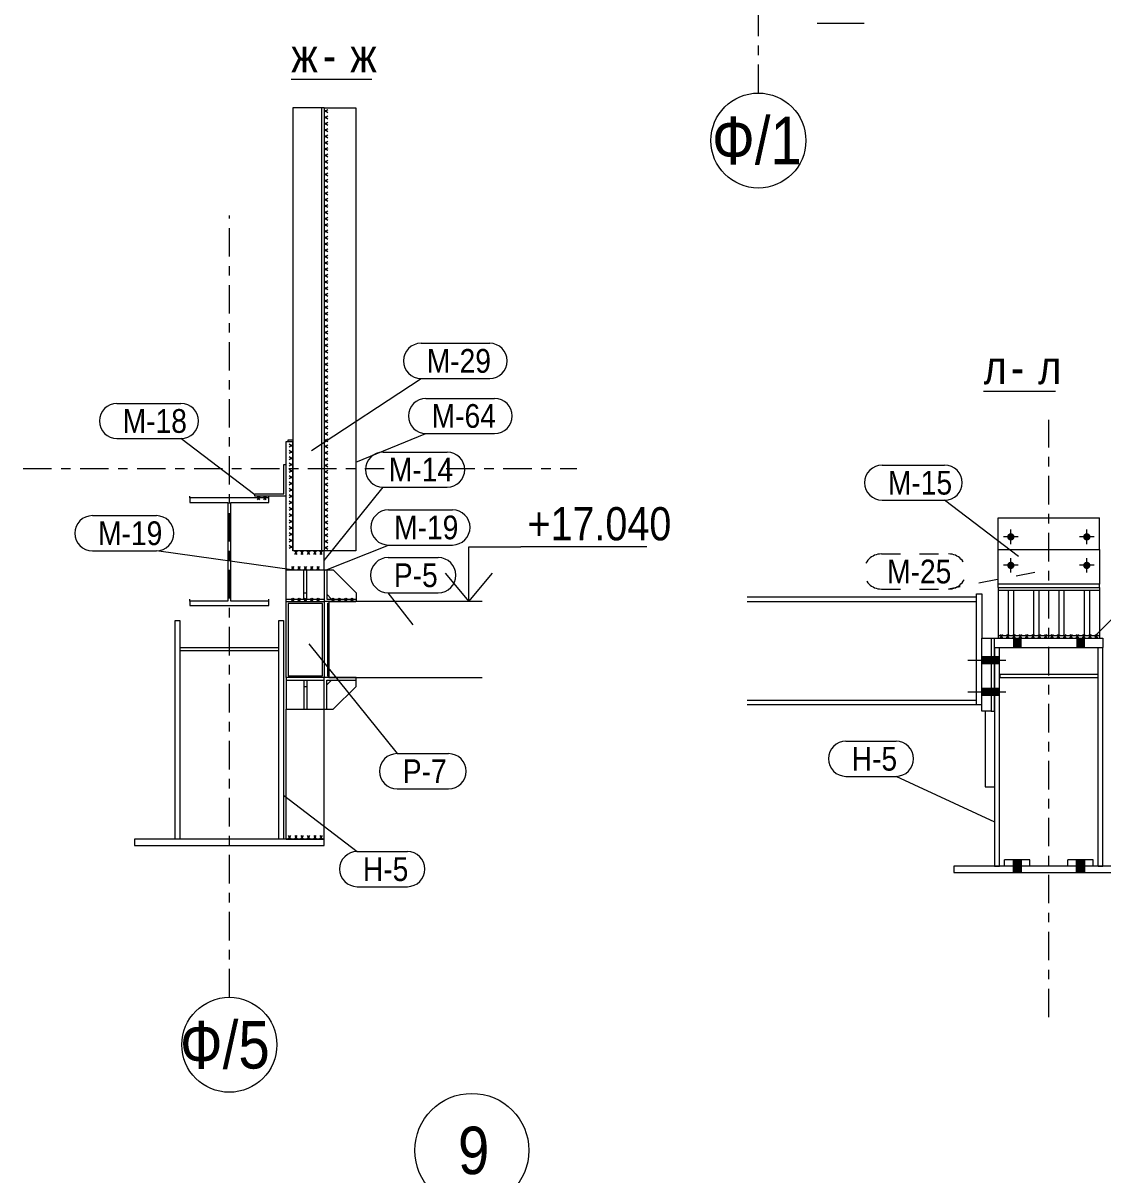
# Model space of a CAD drawing. Header units: millimetres. Extents: x -74 to 1115, y -586 to 256.
# Drawn here: x 659.6 to 773.3, y 12.1 to 133.4 of the extents above; entities that cross this region are included whole.
import ezdxf

# ---------------------------------------------------------------- set-up
doc = ezdxf.new("R2010")
doc.units = ezdxf.units.MM
for name, pattern in [('XKITLINE00', [0]), ('XKITLINE02', [4, 2, -2]), ('XKITLINE03', [6, 3, -1, 1, -1])]:
    doc.linetypes.add(name, pattern=pattern)
for name, color, linetype, lineweight in [('Bolt', 7, 'Continuous', 0), ('GraphicObject', 6, 'Continuous', 0), ('LevelText', 7, 'Continuous', 0), ('OtherObjectType', 1, 'Continuous', 0), ('Part', 2, 'Continuous', 0), ('PartMark', 3, 'Continuous', 0), ('S-GRID', 1, 'Continuous', 0), ('SymbolText', 4, 'Continuous', 0)]:
    doc.layers.add(name, color=color, linetype=linetype, lineweight=lineweight)
doc.styles.add('GOST type A', font='ARIAL.TTF')

msp = doc.modelspace()

# ---------------------------------------------------------------- hatches: boundary and pattern name
at = {"layer": 'Bolt'}
for points in [[(763.23, 79.27), (763.23, 79.29), (763.23, 79.31), (763.24, 79.33), (763.24, 79.35), (763.25, 79.37), (763.25, 79.39), (763.26, 79.4), (763.27, 79.42), (763.28, 79.44), (763.28, 79.45), (763.29, 79.47), (763.31, 79.48), (763.32, 79.5), (763.33, 79.51), (763.34, 79.53), (763.36, 79.54), (763.37, 79.55), (763.38, 79.56), (763.4, 79.57), (763.42, 79.58), (763.43, 79.59), (763.45, 79.6), (763.47, 79.61), (763.48, 79.62), (763.5, 79.62), (763.52, 79.63), (763.54, 79.63), (763.56, 79.64), (763.58, 79.64), (763.59, 79.64), (763.61, 79.64), (763.63, 79.64), (763.65, 79.64), (763.67, 79.64), (763.69, 79.63), (763.71, 79.63), (763.72, 79.62), (763.74, 79.62), (763.76, 79.61), (763.78, 79.6), (763.79, 79.59), (763.81, 79.58), (763.83, 79.57), (763.84, 79.56), (763.86, 79.55), (763.87, 79.54), (763.88, 79.53), (763.9, 79.51), (763.91, 79.5), (763.92, 79.48), (763.93, 79.47), (763.94, 79.45), (763.95, 79.44), (763.96, 79.42), (763.97, 79.4), (763.97, 79.39), (763.98, 79.37), (763.98, 79.35), (763.99, 79.33), (763.99, 79.31), (763.99, 79.29), (764, 79.27), (764, 79.26), (764, 79.24), (763.99, 79.22), (763.99, 79.2), (763.99, 79.18), (763.98, 79.16), (763.98, 79.14), (763.97, 79.13), (763.97, 79.11), (763.96, 79.09), (763.95, 79.08), (763.94, 79.06), (763.93, 79.04), (763.92, 79.03), (763.91, 79.01), (763.9, 79), (763.88, 78.99), (763.87, 78.97), (763.86, 78.96), (763.84, 78.95), (763.83, 78.94), (763.81, 78.93), (763.79, 78.92), (763.78, 78.91), (763.76, 78.9), (763.74, 78.9), (763.72, 78.89), (763.71, 78.88), (763.69, 78.88), (763.67, 78.88), (763.65, 78.87), (763.63, 78.87), (763.61, 78.87), (763.59, 78.87), (763.58, 78.87), (763.56, 78.88), (763.54, 78.88), (763.52, 78.88), (763.5, 78.89), (763.48, 78.9), (763.47, 78.9), (763.45, 78.91), (763.43, 78.92), (763.42, 78.93), (763.4, 78.94), (763.38, 78.95), (763.37, 78.96), (763.36, 78.97), (763.34, 78.99), (763.33, 79), (763.32, 79.01), (763.31, 79.03), (763.29, 79.04), (763.28, 79.06), (763.28, 79.08), (763.27, 79.09), (763.26, 79.11), (763.25, 79.13), (763.25, 79.14), (763.24, 79.16), (763.24, 79.18), (763.23, 79.2), (763.23, 79.22), (763.23, 79.24), (763.23, 79.26)], [(771.23, 79.27), (771.23, 79.29), (771.23, 79.31), (771.24, 79.33), (771.24, 79.35), (771.25, 79.37), (771.25, 79.39), (771.26, 79.4), (771.27, 79.42), (771.28, 79.44), (771.28, 79.45), (771.29, 79.47), (771.31, 79.48), (771.32, 79.5), (771.33, 79.51), (771.34, 79.53), (771.36, 79.54), (771.37, 79.55), (771.38, 79.56), (771.4, 79.57), (771.42, 79.58), (771.43, 79.59), (771.45, 79.6), (771.47, 79.61), (771.48, 79.62), (771.5, 79.62), (771.52, 79.63), (771.54, 79.63), (771.56, 79.64), (771.58, 79.64), (771.59, 79.64), (771.61, 79.64), (771.63, 79.64), (771.65, 79.64), (771.67, 79.64), (771.69, 79.63), (771.71, 79.63), (771.72, 79.62), (771.74, 79.62), (771.76, 79.61), (771.78, 79.6), (771.79, 79.59), (771.81, 79.58), (771.83, 79.57), (771.84, 79.56), (771.86, 79.55), (771.87, 79.54), (771.88, 79.53), (771.9, 79.51), (771.91, 79.5), (771.92, 79.48), (771.93, 79.47), (771.94, 79.45), (771.95, 79.44), (771.96, 79.42), (771.97, 79.4), (771.97, 79.39), (771.98, 79.37), (771.98, 79.35), (771.99, 79.33), (771.99, 79.31), (771.99, 79.29), (772, 79.27), (772, 79.26), (772, 79.24), (771.99, 79.22), (771.99, 79.2), (771.99, 79.18), (771.98, 79.16), (771.98, 79.14), (771.97, 79.13), (771.97, 79.11), (771.96, 79.09), (771.95, 79.08), (771.94, 79.06), (771.93, 79.04), (771.92, 79.03), (771.91, 79.01), (771.9, 79), (771.88, 78.99), (771.87, 78.97), (771.86, 78.96), (771.84, 78.95), (771.83, 78.94), (771.81, 78.93), (771.79, 78.92), (771.78, 78.91), (771.76, 78.9), (771.74, 78.9), (771.72, 78.89), (771.71, 78.88), (771.69, 78.88), (771.67, 78.88), (771.65, 78.87), (771.63, 78.87), (771.61, 78.87), (771.59, 78.87), (771.58, 78.87), (771.56, 78.88), (771.54, 78.88), (771.52, 78.88), (771.5, 78.89), (771.48, 78.9), (771.47, 78.9), (771.45, 78.91), (771.43, 78.92), (771.42, 78.93), (771.4, 78.94), (771.38, 78.95), (771.37, 78.96), (771.36, 78.97), (771.34, 78.99), (771.33, 79), (771.32, 79.01), (771.31, 79.03), (771.29, 79.04), (771.28, 79.06), (771.28, 79.08), (771.27, 79.09), (771.26, 79.11), (771.25, 79.13), (771.25, 79.14), (771.24, 79.16), (771.24, 79.18), (771.23, 79.2), (771.23, 79.22), (771.23, 79.24), (771.23, 79.26)], [(763.23, 76.27), (763.23, 76.29), (763.23, 76.31), (763.24, 76.33), (763.24, 76.35), (763.25, 76.37), (763.25, 76.39), (763.26, 76.4), (763.27, 76.42), (763.28, 76.44), (763.28, 76.45), (763.29, 76.47), (763.31, 76.48), (763.32, 76.5), (763.33, 76.51), (763.34, 76.53), (763.36, 76.54), (763.37, 76.55), (763.38, 76.56), (763.4, 76.57), (763.42, 76.58), (763.43, 76.59), (763.45, 76.6), (763.47, 76.61), (763.48, 76.62), (763.5, 76.62), (763.52, 76.63), (763.54, 76.63), (763.56, 76.64), (763.58, 76.64), (763.59, 76.64), (763.61, 76.64), (763.63, 76.64), (763.65, 76.64), (763.67, 76.64), (763.69, 76.63), (763.71, 76.63), (763.72, 76.62), (763.74, 76.62), (763.76, 76.61), (763.78, 76.6), (763.79, 76.59), (763.81, 76.58), (763.83, 76.57), (763.84, 76.56), (763.86, 76.55), (763.87, 76.54), (763.88, 76.53), (763.9, 76.51), (763.91, 76.5), (763.92, 76.48), (763.93, 76.47), (763.94, 76.45), (763.95, 76.44), (763.96, 76.42), (763.97, 76.4), (763.97, 76.39), (763.98, 76.37), (763.98, 76.35), (763.99, 76.33), (763.99, 76.31), (763.99, 76.29), (764, 76.27), (764, 76.26), (764, 76.24), (763.99, 76.22), (763.99, 76.2), (763.99, 76.18), (763.98, 76.16), (763.98, 76.14), (763.97, 76.13), (763.97, 76.11), (763.96, 76.09), (763.95, 76.08), (763.94, 76.06), (763.93, 76.04), (763.92, 76.03), (763.91, 76.01), (763.9, 76), (763.88, 75.99), (763.87, 75.97), (763.86, 75.96), (763.84, 75.95), (763.83, 75.94), (763.81, 75.93), (763.79, 75.92), (763.78, 75.91), (763.76, 75.9), (763.74, 75.9), (763.72, 75.89), (763.71, 75.88), (763.69, 75.88), (763.67, 75.88), (763.65, 75.87), (763.63, 75.87), (763.61, 75.87), (763.59, 75.87), (763.58, 75.87), (763.56, 75.88), (763.54, 75.88), (763.52, 75.88), (763.5, 75.89), (763.48, 75.9), (763.47, 75.9), (763.45, 75.91), (763.43, 75.92), (763.42, 75.93), (763.4, 75.94), (763.38, 75.95), (763.37, 75.96), (763.36, 75.97), (763.34, 75.99), (763.33, 76), (763.32, 76.01), (763.31, 76.03), (763.29, 76.04), (763.28, 76.06), (763.28, 76.08), (763.27, 76.09), (763.26, 76.11), (763.25, 76.13), (763.25, 76.14), (763.24, 76.16), (763.24, 76.18), (763.23, 76.2), (763.23, 76.22), (763.23, 76.24), (763.23, 76.26)], [(771.23, 76.27), (771.23, 76.29), (771.23, 76.31), (771.24, 76.33), (771.24, 76.35), (771.25, 76.37), (771.25, 76.39), (771.26, 76.4), (771.27, 76.42), (771.28, 76.44), (771.28, 76.45), (771.29, 76.47), (771.31, 76.48), (771.32, 76.5), (771.33, 76.51), (771.34, 76.53), (771.36, 76.54), (771.37, 76.55), (771.38, 76.56), (771.4, 76.57), (771.42, 76.58), (771.43, 76.59), (771.45, 76.6), (771.47, 76.61), (771.48, 76.62), (771.5, 76.62), (771.52, 76.63), (771.54, 76.63), (771.56, 76.64), (771.58, 76.64), (771.59, 76.64), (771.61, 76.64), (771.63, 76.64), (771.65, 76.64), (771.67, 76.64), (771.69, 76.63), (771.71, 76.63), (771.72, 76.62), (771.74, 76.62), (771.76, 76.61), (771.78, 76.6), (771.79, 76.59), (771.81, 76.58), (771.83, 76.57), (771.84, 76.56), (771.86, 76.55), (771.87, 76.54), (771.88, 76.53), (771.9, 76.51), (771.91, 76.5), (771.92, 76.48), (771.93, 76.47), (771.94, 76.45), (771.95, 76.44), (771.96, 76.42), (771.97, 76.4), (771.97, 76.39), (771.98, 76.37), (771.98, 76.35), (771.99, 76.33), (771.99, 76.31), (771.99, 76.29), (772, 76.27), (772, 76.26), (772, 76.24), (771.99, 76.22), (771.99, 76.2), (771.99, 76.18), (771.98, 76.16), (771.98, 76.14), (771.97, 76.13), (771.97, 76.11), (771.96, 76.09), (771.95, 76.08), (771.94, 76.06), (771.93, 76.04), (771.92, 76.03), (771.91, 76.01), (771.9, 76), (771.88, 75.99), (771.87, 75.97), (771.86, 75.96), (771.84, 75.95), (771.83, 75.94), (771.81, 75.93), (771.79, 75.92), (771.78, 75.91), (771.76, 75.9), (771.74, 75.9), (771.72, 75.89), (771.71, 75.88), (771.69, 75.88), (771.67, 75.88), (771.65, 75.87), (771.63, 75.87), (771.61, 75.87), (771.59, 75.87), (771.58, 75.87), (771.56, 75.88), (771.54, 75.88), (771.52, 75.88), (771.5, 75.89), (771.48, 75.9), (771.47, 75.9), (771.45, 75.91), (771.43, 75.92), (771.42, 75.93), (771.4, 75.94), (771.38, 75.95), (771.37, 75.96), (771.36, 75.97), (771.34, 75.99), (771.33, 76), (771.32, 76.01), (771.31, 76.03), (771.29, 76.04), (771.28, 76.06), (771.28, 76.08), (771.27, 76.09), (771.26, 76.11), (771.25, 76.13), (771.25, 76.14), (771.24, 76.16), (771.24, 76.18), (771.23, 76.2), (771.23, 76.22), (771.23, 76.24), (771.23, 76.26)], [(764.66, 68.59), (764.66, 67.59), (763.9, 67.59), (763.9, 68.59)], [(771.33, 68.59), (771.33, 67.59), (770.56, 67.59), (770.56, 68.59)], [(760.55, 66.64), (761.55, 66.64), (761.55, 65.87), (760.55, 65.87)], [(761.55, 66.64), (761.88, 66.64), (761.88, 65.87), (761.55, 65.87)], [(761.91, 66.64), (762.41, 66.64), (762.41, 65.87), (761.91, 65.87)], [(760.55, 63.3), (761.55, 63.3), (761.55, 62.54), (760.55, 62.54)], [(761.55, 63.3), (761.88, 63.3), (761.88, 62.54), (761.55, 62.54)], [(761.91, 63.3), (762.41, 63.3), (762.41, 62.54), (761.91, 62.54)], [(764.71, 45.26), (764.71, 44.59), (763.85, 44.59), (763.85, 45.26)], [(771.38, 45.26), (771.38, 44.59), (770.51, 44.59), (770.51, 45.26)], [(764.71, 44.59), (764.71, 43.92), (763.85, 43.92), (763.85, 44.59)], [(771.38, 44.59), (771.38, 43.92), (770.51, 43.92), (770.51, 44.59)]]:
    msp.add_hatch(color=256, dxfattribs=at).paths.add_polyline_path(points, flags=17)

# ---------------------------------------------------------------- linework, layer by layer
at = {"layer": 'Bolt', "linetype": 'XKITLINE00', "lineweight": 0}
for p, q in [((764.38, 79.26), (762.85, 79.26)), ((763.61, 78.49), (763.61, 80.02)), ((772.38, 79.26), (770.85, 79.26)), ((771.61, 78.49), (771.61, 80.02)), ((763.61, 75.49), (763.61, 77.02)), ((771.61, 75.49), (771.61, 77.02)), ((764.38, 76.26), (762.85, 76.26)), ((772.38, 76.26), (770.85, 76.26)), ((763.9, 68.59), (763.9, 67.59)), ((764.28, 68.59), (764.28, 67.59)), ((764.66, 68.59), (764.66, 67.59)), ((770.56, 68.59), (770.56, 67.59)), ((770.95, 68.59), (770.95, 67.59)), ((771.33, 68.59), (771.33, 67.59)), ((763.08, 66.25), (759.08, 66.25)), ((761.55, 66.64), (760.55, 66.64)), ((761.55, 65.87), (760.55, 65.87)), ((761.88, 66.64), (761.55, 66.64)), ((761.88, 65.87), (761.55, 65.87)), ((762.41, 66.64), (761.91, 66.64)), ((762.41, 65.87), (761.91, 65.87)), ((761.55, 63.3), (760.55, 63.3)), ((761.88, 63.3), (761.55, 63.3)), ((762.41, 63.3), (761.91, 63.3)), ((763.08, 62.92), (759.08, 62.92)), ((761.55, 62.54), (760.55, 62.54)), ((761.88, 62.54), (761.55, 62.54)), ((762.41, 62.54), (761.91, 62.54)), ((763.85, 45.26), (763.85, 44.59)), ((764.28, 45.26), (764.28, 43.92)), ((764.71, 45.26), (764.71, 44.59)), ((770.51, 45.26), (770.51, 44.59)), ((770.95, 45.26), (770.95, 43.92)), ((771.38, 45.26), (771.38, 44.59)), ((763.85, 44.59), (763.85, 43.92)), ((764.71, 44.59), (764.71, 43.92)), ((770.51, 44.59), (770.51, 43.92)), ((771.38, 44.59), (771.38, 43.92))]:
    msp.add_line(p, q, dxfattribs=at)
at = {"layer": 'GraphicObject', "linetype": 'XKITLINE00', "lineweight": 0}
for p, q in [((691.34, 124.44), (691.34, 77.77)), ((688.01, 77.77), (688.01, 89.31)), ((685.51, 83.54), (684.01, 83.54)), ((691.34, 77.77), (688.01, 77.77)), ((687.34, 75.77), (691.34, 75.77)), ((687.34, 72.44), (691.34, 72.44)), ((691.81, 72.44), (694.67, 72.44)), ((762.28, 68.59), (772.95, 68.59)), ((687.34, 47.44), (691.34, 47.44))]:
    msp.add_line(p, q, dxfattribs=at)
at = {"layer": 'LevelText', "linetype": 'XKITLINE00', "lineweight": 0}
for p, q in [((706.55, 72.44), (706.55, 78.19)), ((706.55, 78.19), (712.03, 78.19)), ((725.28, 78.19), (712.03, 78.19)), ((704.05, 75.44), (706.55, 72.44)), ((706.55, 72.44), (709.05, 75.44))]:
    msp.add_line(p, q, dxfattribs=at)
at = {"layer": 'OtherObjectType', "linetype": 'XKITLINE00', "lineweight": 0}
for p, q in [((687.86, 127.44), (696.34, 127.44)), ((760.75, 94.59), (768.33, 94.59)), ((712.87, 14.65), (712.87, 14.65))]:
    msp.add_line(p, q, dxfattribs=at)
msp.add_circle((706.87, 14.65), 6, dxfattribs=at)
at = {"layer": 'Part', "linetype": 'XKITLINE00', "lineweight": 0}
for p, q in [((691.34, 124.44), (688.01, 124.44)), ((688.01, 124.44), (688.01, 77.77)), ((691.07, 77.77), (691.07, 124.44)), ((691.34, 124.44), (691.34, 77.77)), ((691.34, 124.44), (694.67, 124.44)), ((694.67, 124.44), (694.67, 77.77)), ((687.34, 75.77), (687.34, 89.31)), ((687.34, 89.31), (688.01, 89.31)), ((688.01, 89.44), (687.51, 89.44)), ((687.51, 89.44), (687.51, 89.31)), ((687.08, 83.8), (687.08, 86.87)), ((687.08, 86.87), (687.34, 86.87)), ((684.01, 83.54), (684.01, 83.8)), ((684.01, 83.8), (687.08, 83.8)), ((677.18, 83.35), (677.18, 83.56)), ((685.51, 83.35), (677.18, 83.35)), ((677.18, 83.35), (677.18, 82.88)), ((677.18, 82.88), (681.19, 82.88)), ((681.19, 82.88), (681.19, 72.48)), ((681.49, 72.48), (681.49, 82.88)), ((681.49, 82.88), (685.51, 82.88)), ((687.34, 83.54), (684.01, 83.54)), ((685.51, 83.35), (685.51, 83.54)), ((685.51, 82.88), (685.51, 83.35)), ((762.28, 77.92), (762.28, 81.26)), ((762.28, 81.26), (772.95, 81.26)), ((772.95, 77.92), (772.95, 81.26)), ((691.34, 77.77), (688.01, 77.77)), ((691.34, 75.77), (691.34, 77.77)), ((694.67, 77.77), (691.34, 77.77)), ((762.28, 74.26), (762.28, 77.92)), ((762.28, 77.92), (772.95, 77.92)), ((772.95, 77.92), (772.95, 74.26)), ((687.34, 75.77), (689.17, 75.77)), ((687.34, 72.44), (687.34, 75.77)), ((689.51, 75.77), (689.17, 75.77)), ((689.17, 72.71), (689.17, 75.77)), ((689.51, 72.71), (689.51, 75.77)), ((689.51, 75.77), (691.34, 75.77)), ((691.34, 75.77), (691.61, 75.77)), ((691.34, 75.77), (691.34, 72.44)), ((691.61, 75.77), (692.28, 75.77)), ((691.61, 75.77), (691.61, 72.71)), ((692.28, 75.77), (694.68, 73.37)), ((772.95, 74.26), (762.28, 74.26)), ((762.28, 73.92), (762.28, 74.26)), ((772.95, 73.92), (772.95, 74.26)), ((689.17, 73.37), (689.51, 73.37)), ((692.11, 72.71), (691.61, 73.21)), ((694.68, 73.37), (694.68, 72.71)), ((760.01, 72.92), (735.84, 72.92)), ((760.01, 72.92), (760.01, 73.25)), ((760.01, 73.25), (760.55, 73.25)), ((760.01, 72.45), (760.01, 72.92)), ((760.55, 73.25), (760.55, 68.59)), ((762.28, 73.92), (762.28, 68.59)), ((762.28, 73.92), (772.95, 73.92)), ((762.28, 73.64), (772.95, 73.64)), ((763.35, 73.64), (763.35, 68.87)), ((763.35, 73.64), (763.88, 73.64)), ((763.88, 73.64), (763.88, 68.87)), ((766.01, 73.64), (766.01, 68.87)), ((766.01, 73.64), (766.55, 73.64)), ((766.55, 73.64), (766.55, 68.87)), ((768.68, 73.64), (768.68, 68.87)), ((768.68, 73.64), (769.21, 73.64)), ((769.21, 73.64), (769.21, 68.87)), ((771.35, 73.64), (771.35, 68.87)), ((771.35, 73.64), (771.88, 73.64)), ((771.88, 73.64), (771.88, 68.87)), ((772.95, 73.92), (772.95, 68.59)), ((677.18, 72.48), (677.18, 72.69)), ((681.19, 72.48), (677.18, 72.48)), ((677.18, 72.48), (677.18, 72.02)), ((677.18, 72.02), (685.51, 72.02)), ((685.51, 72.48), (681.49, 72.48)), ((685.51, 72.48), (685.51, 72.69)), ((685.51, 72.02), (685.51, 72.48)), ((687.34, 72.71), (691.34, 72.71)), ((687.34, 64.44), (687.34, 72.44)), ((687.34, 72.44), (691.34, 72.44)), ((687.54, 72.24), (687.54, 64.64)), ((691.14, 72.24), (687.54, 72.24)), ((689.51, 72.71), (689.17, 72.71)), ((691.14, 64.64), (691.14, 72.24)), ((691.34, 72.44), (691.34, 64.44)), ((694.68, 72.44), (691.34, 72.44)), ((691.61, 72.71), (694.68, 72.71)), ((691.68, 72.27), (691.68, 64.61)), ((691.68, 72.27), (691.81, 72.27)), ((707.94, 72.44), (691.81, 72.44)), ((691.81, 72.44), (691.81, 64.44)), ((694.68, 72.71), (694.68, 72.44)), ((735.84, 72.45), (760.01, 72.45)), ((760.01, 62.05), (760.01, 72.45)), ((675.64, 47.44), (675.64, 70.44)), ((675.64, 70.44), (676.14, 70.44)), ((676.14, 70.44), (676.14, 47.44)), ((686.54, 47.44), (686.54, 70.44)), ((686.54, 70.44), (687.04, 70.44)), ((687.04, 70.44), (687.04, 47.44)), ((760.55, 60.92), (760.55, 68.59)), ((760.55, 68.59), (761.55, 68.59)), ((761.55, 68.59), (761.88, 68.59)), ((761.55, 68.59), (761.55, 60.92)), ((761.88, 60.92), (761.88, 68.59)), ((761.91, 67.59), (761.91, 68.59)), ((761.91, 68.59), (773.31, 68.59)), ((762.28, 68.87), (772.95, 68.87)), ((763.35, 68.87), (763.88, 68.87)), ((766.01, 68.87), (766.55, 68.87)), ((768.68, 68.87), (769.21, 68.87)), ((771.35, 68.87), (771.88, 68.87)), ((773.31, 68.59), (773.31, 67.59)), ((676.18, 67.27), (676.18, 67.61)), ((676.18, 67.61), (686.51, 67.61)), ((686.51, 67.27), (676.18, 67.27)), ((686.51, 67.61), (686.51, 67.27)), ((761.91, 67.59), (761.91, 44.59)), ((761.91, 67.59), (762.41, 67.59)), ((762.41, 44.59), (762.41, 67.59)), ((762.41, 67.59), (772.81, 67.59)), ((772.81, 44.59), (772.81, 67.59)), ((772.81, 67.59), (773.31, 67.59)), ((773.31, 44.59), (773.31, 67.59)), ((691.34, 64.44), (687.34, 64.44)), ((687.34, 64.44), (687.34, 61.11)), ((687.54, 64.64), (691.14, 64.64)), ((694.68, 64.44), (691.34, 64.44)), ((691.34, 61.11), (691.34, 64.44)), ((691.68, 64.61), (691.81, 64.61)), ((691.81, 64.44), (707.94, 64.44)), ((694.68, 64.17), (694.68, 64.44)), ((772.78, 64.76), (762.45, 64.76)), ((762.45, 64.76), (762.45, 64.42)), ((772.78, 64.42), (762.45, 64.42)), ((772.78, 64.76), (772.78, 64.42)), ((687.34, 64.17), (691.34, 64.17)), ((689.17, 64.17), (689.17, 61.11)), ((689.17, 64.17), (689.51, 64.17)), ((689.17, 63.51), (689.51, 63.51)), ((689.51, 64.17), (689.51, 61.11)), ((691.61, 63.67), (692.11, 64.17)), ((691.61, 61.11), (691.61, 64.17)), ((691.61, 64.17), (694.68, 64.17)), ((692.28, 61.11), (694.68, 63.51)), ((694.68, 63.51), (694.68, 64.17)), ((735.84, 62.05), (760.01, 62.05)), ((760.01, 61.59), (760.01, 62.05)), ((687.34, 47.44), (687.34, 61.11)), ((687.34, 61.11), (689.17, 61.11)), ((689.17, 61.11), (689.51, 61.11)), ((689.51, 61.11), (691.34, 61.11)), ((691.34, 47.44), (691.34, 61.11)), ((691.34, 61.11), (691.61, 61.11)), ((691.61, 61.11), (692.28, 61.11)), ((735.84, 61.59), (760.01, 61.59)), ((760.01, 61.59), (760.55, 61.59)), ((761.55, 60.92), (760.55, 60.92)), ((760.91, 60.92), (760.91, 52.92)), ((761.55, 60.92), (761.88, 60.92)), ((761.88, 60.92), (761.91, 60.92)), ((760.91, 52.92), (761.91, 52.92)), ((671.34, 47.44), (671.34, 46.77)), ((691.34, 47.44), (671.34, 47.44)), ((687.34, 47.44), (691.34, 47.44)), ((691.34, 46.77), (691.34, 47.44)), ((671.34, 46.77), (691.34, 46.77)), ((762.95, 44.59), (762.95, 45.26)), ((765.61, 45.26), (762.95, 45.26)), ((765.61, 44.59), (765.61, 45.26)), ((769.61, 44.59), (769.61, 45.26)), ((772.28, 45.26), (769.61, 45.26)), ((772.28, 44.59), (772.28, 45.26)), ((757.61, 44.59), (757.61, 43.92)), ((777.61, 44.59), (757.61, 44.59)), ((757.61, 43.92), (777.61, 43.92)), ((761.91, 44.59), (762.41, 44.59)), ((772.81, 44.59), (773.31, 44.59))]:
    msp.add_line(p, q, dxfattribs=at)
at = {"layer": 'PartMark', "linetype": 'XKITLINE00', "lineweight": 0}
for p, q in [((743.24, 133.36), (748.19, 133.36)), ((701.52, 99.64), (708.75, 99.64)), ((690, 88.34), (701.52, 95.94)), ((701.52, 95.94), (708.75, 95.94)), ((702.04, 93.84), (709.27, 93.84)), ((669.51, 93.31), (676.25, 93.31)), ((694.66, 87.12), (702.04, 90.14)), ((702.04, 90.14), (709.27, 90.14)), ((669.51, 89.61), (676.25, 89.61)), ((684.02, 83.68), (676.25, 89.61)), ((697.53, 88.19), (704.27, 88.19)), ((750.07, 86.81), (756.64, 86.81)), ((691.33, 76.77), (697.53, 84.49)), ((697.53, 84.49), (704.27, 84.49)), ((750.07, 83.11), (756.64, 83.11)), ((764.42, 77.18), (756.64, 83.11)), ((666.92, 81.49), (673.66, 81.49)), ((698.09, 82.1), (704.83, 82.1)), ((666.92, 77.79), (673.66, 77.79)), ((688.15, 75.76), (673.66, 77.79)), ((691.48, 75.76), (698.09, 78.4)), ((698.09, 78.4), (704.83, 78.4)), ((698.06, 77.07), (703.34, 77.07)), ((700.69, 69.99), (698.06, 73.37)), ((698.06, 73.37), (703.34, 73.37)), ((772.42, 68.76), (777.57, 73.97)), ((689.7, 68), (699, 56.43)), ((746.26, 57.74), (751.53, 57.74)), ((699, 56.43), (704.43, 56.43)), ((746.26, 54.04), (751.53, 54.04)), ((761.93, 49.2), (751.53, 54.04)), ((699, 52.73), (704.43, 52.73)), ((687.03, 52.05), (694.8, 46.12)), ((694.8, 46.12), (700.08, 46.12)), ((694.8, 42.42), (700.08, 42.42))]:
    msp.add_line(p, q, dxfattribs=at)
at = {"layer": 'PartMark', "linetype": 'XKITLINE02', "lineweight": 0}
for p, q in [((749.99, 77.46), (757.06, 77.46)), ((766.13, 75.51), (757.06, 73.76)), ((749.99, 73.76), (757.06, 73.76))]:
    msp.add_line(p, q, dxfattribs=at)
at = {"layer": 'PartMark', "linetype": 'XKITLINE00', "lineweight": 0}
for centre, start, end in [((701.52, 97.79), 90, 270), ((708.75, 97.79), 270, 90), ((702.04, 91.99), 90, 270), ((709.27, 91.99), 270, 90), ((669.51, 91.46), 90, 270), ((676.25, 91.46), 270, 90), ((697.53, 86.34), 90, 270), ((704.27, 86.34), 270, 90), ((750.07, 84.96), 90, 270), ((756.64, 84.96), 270, 90), ((666.92, 79.64), 90, 270), ((673.66, 79.64), 270, 90), ((698.09, 80.25), 90, 270), ((704.83, 80.25), 270, 90), ((698.06, 75.22), 90, 270), ((703.34, 75.22), 270, 90), ((746.26, 55.89), 90, 270), ((751.53, 55.89), 270, 90), ((699, 54.58), 90, 270), ((704.43, 54.58), 270, 90), ((694.8, 44.27), 90, 270), ((700.08, 44.27), 270, 90)]:
    msp.add_arc(centre, 1.85, start, end, dxfattribs=at)
at = {"layer": 'PartMark', "linetype": 'XKITLINE02', "lineweight": 0}
for centre, start, end in [((749.99, 75.61), 90, 270), ((757.06, 75.61), 270, 90)]:
    msp.add_arc(centre, 1.85, start, end, dxfattribs=at)
at = {"layer": 'S-GRID', "linetype": 'XKITLINE03', "lineweight": 0}
for p, q in [((737.04, 125.99), (737.04, 211.31)), ((681.34, 30.77), (681.34, 113.11)), ((767.61, 28.67), (767.61, 91.59)), ((659.62, 86.44), (697.63, 86.44)), ((704.17, 86.44), (717.94, 86.44))]:
    msp.add_line(p, q, dxfattribs=at)
at = {"layer": 'S-GRID', "linetype": 'XKITLINE00', "lineweight": 0}
for centre in [(737.04, 120.99), (681.34, 25.77)]:
    msp.add_circle(centre, 5, dxfattribs=at)
at = {"layer": 'SymbolText', "linetype": 'XKITLINE00', "lineweight": 0}
for p, q in [((691.34, 124.23), (691.72, 123.96)), ((691.72, 124.23), (691.34, 123.98)), ((691.34, 123.56), (691.72, 123.29)), ((691.72, 123.56), (691.34, 123.31)), ((691.34, 122.9), (691.72, 122.62)), ((691.72, 122.9), (691.34, 122.65)), ((691.34, 122.23), (691.72, 121.96)), ((691.72, 122.23), (691.34, 121.98)), ((691.34, 121.56), (691.72, 121.29)), ((691.72, 121.56), (691.34, 121.31)), ((691.34, 120.9), (691.72, 120.62)), ((691.72, 120.9), (691.34, 120.65)), ((691.34, 120.23), (691.72, 119.96)), ((691.72, 120.23), (691.34, 119.98)), ((691.34, 119.56), (691.72, 119.29)), ((691.72, 119.56), (691.34, 119.31)), ((691.34, 118.9), (691.72, 118.62)), ((691.72, 118.9), (691.34, 118.65)), ((691.34, 118.23), (691.72, 117.96)), ((691.72, 118.23), (691.34, 117.98)), ((691.34, 117.56), (691.72, 117.29)), ((691.72, 117.56), (691.34, 117.31)), ((691.34, 116.9), (691.72, 116.62)), ((691.72, 116.9), (691.34, 116.65)), ((691.34, 116.23), (691.72, 115.96)), ((691.72, 116.23), (691.34, 115.98)), ((691.34, 115.56), (691.72, 115.29)), ((691.72, 115.56), (691.34, 115.31)), ((691.34, 114.9), (691.72, 114.62)), ((691.72, 114.9), (691.34, 114.65)), ((691.34, 114.23), (691.72, 113.96)), ((691.72, 114.23), (691.34, 113.98)), ((691.34, 113.56), (691.72, 113.29)), ((691.72, 113.56), (691.34, 113.31)), ((691.34, 112.9), (691.72, 112.62)), ((691.72, 112.9), (691.34, 112.65)), ((691.34, 112.23), (691.72, 111.96)), ((691.72, 112.23), (691.34, 111.98)), ((691.34, 111.56), (691.72, 111.29)), ((691.72, 111.56), (691.34, 111.31)), ((691.34, 110.9), (691.72, 110.62)), ((691.72, 110.9), (691.34, 110.65)), ((691.34, 110.23), (691.72, 109.96)), ((691.72, 110.23), (691.34, 109.98)), ((691.34, 109.56), (691.72, 109.29)), ((691.72, 109.56), (691.34, 109.31)), ((691.34, 108.9), (691.72, 108.62)), ((691.72, 108.9), (691.34, 108.65)), ((691.34, 108.23), (691.72, 107.96)), ((691.72, 108.23), (691.34, 107.98)), ((691.34, 107.56), (691.72, 107.29)), ((691.72, 107.56), (691.34, 107.31)), ((691.34, 106.9), (691.72, 106.62)), ((691.72, 106.9), (691.34, 106.65)), ((691.34, 106.23), (691.72, 105.96)), ((691.72, 106.23), (691.34, 105.98)), ((691.34, 105.56), (691.72, 105.29)), ((691.72, 105.56), (691.34, 105.31)), ((691.34, 104.9), (691.72, 104.62)), ((691.72, 104.9), (691.34, 104.65)), ((691.34, 104.23), (691.72, 103.96)), ((691.72, 104.23), (691.34, 103.98)), ((691.34, 103.56), (691.72, 103.29)), ((691.72, 103.56), (691.34, 103.31)), ((691.34, 102.9), (691.72, 102.62)), ((691.72, 102.9), (691.34, 102.65)), ((691.34, 102.23), (691.72, 101.96)), ((691.72, 102.23), (691.34, 101.98)), ((691.34, 101.56), (691.72, 101.29)), ((691.72, 101.56), (691.34, 101.31)), ((691.34, 100.9), (691.72, 100.62)), ((691.72, 100.9), (691.34, 100.65)), ((691.34, 100.23), (691.72, 99.96)), ((691.72, 100.23), (691.34, 99.98)), ((691.34, 99.56), (691.72, 99.29)), ((691.72, 99.56), (691.34, 99.31)), ((691.34, 98.9), (691.72, 98.62)), ((691.72, 98.9), (691.34, 98.65)), ((691.34, 98.23), (691.72, 97.96)), ((691.72, 98.23), (691.34, 97.98)), ((691.34, 97.56), (691.72, 97.29)), ((691.72, 97.56), (691.34, 97.31)), ((691.34, 96.9), (691.72, 96.62)), ((691.72, 96.9), (691.34, 96.65)), ((691.34, 96.23), (691.72, 95.96)), ((691.72, 96.23), (691.34, 95.98)), ((691.34, 95.56), (691.72, 95.29)), ((691.72, 95.56), (691.34, 95.31)), ((691.34, 94.9), (691.72, 94.62)), ((691.72, 94.9), (691.34, 94.65)), ((691.34, 94.23), (691.72, 93.96)), ((691.72, 94.23), (691.34, 93.98)), ((691.34, 93.56), (691.72, 93.29)), ((691.72, 93.56), (691.34, 93.31)), ((691.34, 92.9), (691.72, 92.62)), ((691.72, 92.9), (691.34, 92.65)), ((691.34, 92.23), (691.72, 91.96)), ((691.72, 92.23), (691.34, 91.98)), ((691.34, 91.56), (691.72, 91.29)), ((691.72, 91.56), (691.34, 91.31)), ((691.34, 90.9), (691.72, 90.62)), ((691.72, 90.9), (691.34, 90.65)), ((691.34, 90.23), (691.72, 89.96)), ((691.72, 90.23), (691.34, 89.98)), ((688.01, 88.75), (687.63, 89.02)), ((687.63, 88.75), (688.01, 89)), ((691.34, 89.56), (691.72, 89.29)), ((691.72, 89.56), (691.34, 89.31)), ((691.34, 88.9), (691.72, 88.62)), ((691.72, 88.9), (691.34, 88.65)), ((688.01, 88.08), (687.63, 88.36)), ((687.63, 88.08), (688.01, 88.33)), ((688.01, 87.41), (687.63, 87.69)), ((687.63, 87.41), (688.01, 87.66)), ((691.34, 88.23), (691.72, 87.96)), ((691.72, 88.23), (691.34, 87.98)), ((691.34, 87.56), (691.72, 87.29)), ((691.72, 87.56), (691.34, 87.31)), ((688.01, 86.75), (687.63, 87.02)), ((687.63, 86.75), (688.01, 87)), ((688.01, 86.08), (687.63, 86.36)), ((687.63, 86.08), (688.01, 86.33)), ((691.34, 86.9), (691.72, 86.62)), ((691.72, 86.9), (691.34, 86.65)), ((691.34, 86.23), (691.72, 85.96)), ((691.72, 86.23), (691.34, 85.98)), ((688.01, 85.41), (687.63, 85.69)), ((687.63, 85.41), (688.01, 85.66)), ((688.01, 84.75), (687.63, 85.02)), ((687.63, 84.75), (688.01, 85)), ((691.34, 85.56), (691.72, 85.29)), ((691.72, 85.56), (691.34, 85.31)), ((688.01, 84.08), (687.63, 84.36)), ((687.63, 84.08), (688.01, 84.33)), ((691.34, 84.9), (691.72, 84.62)), ((691.72, 84.9), (691.34, 84.65)), ((691.34, 84.23), (691.72, 83.96)), ((691.72, 84.23), (691.34, 83.98)), ((684.55, 83.54), (684.28, 83.16)), ((684.55, 83.16), (684.3, 83.54)), ((685.22, 83.54), (684.94, 83.16)), ((685.22, 83.16), (684.97, 83.54)), ((688.01, 83.41), (687.63, 83.69)), ((687.63, 83.41), (688.01, 83.66)), ((688.01, 82.75), (687.63, 83.02)), ((687.63, 82.75), (688.01, 83)), ((691.34, 83.56), (691.72, 83.29)), ((691.72, 83.56), (691.34, 83.31)), ((691.34, 82.9), (691.72, 82.62)), ((691.72, 82.9), (691.34, 82.65)), ((688.01, 82.08), (687.63, 82.36)), ((687.63, 82.08), (688.01, 82.33)), ((688.01, 81.41), (687.63, 81.69)), ((687.63, 81.41), (688.01, 81.66)), ((691.34, 82.23), (691.72, 81.96)), ((691.72, 82.23), (691.34, 81.98)), ((691.34, 81.56), (691.72, 81.29)), ((691.72, 81.56), (691.34, 81.31)), ((688.01, 80.75), (687.63, 81.02)), ((687.63, 80.75), (688.01, 81)), ((688.01, 80.08), (687.63, 80.36)), ((687.63, 80.08), (688.01, 80.33)), ((691.34, 80.9), (691.72, 80.62)), ((691.72, 80.9), (691.34, 80.65)), ((691.34, 80.23), (691.72, 79.96)), ((691.72, 80.23), (691.34, 79.98)), ((688.01, 79.41), (687.63, 79.69)), ((687.63, 79.41), (688.01, 79.66)), ((688.01, 78.75), (687.63, 79.02)), ((687.63, 78.75), (688.01, 79)), ((691.34, 79.56), (691.72, 79.29)), ((691.72, 79.56), (691.34, 79.31)), ((691.34, 78.9), (691.72, 78.62)), ((691.72, 78.9), (691.34, 78.65)), ((688.01, 78.08), (687.63, 78.36)), ((687.63, 78.08), (688.01, 78.33)), ((688.47, 77.77), (688.19, 77.4)), ((688.47, 77.4), (688.22, 77.77)), ((689.13, 77.77), (688.86, 77.4)), ((689.13, 77.4), (688.88, 77.77)), ((689.8, 77.77), (689.52, 77.4)), ((689.8, 77.4), (689.55, 77.77)), ((690.47, 77.77), (690.19, 77.4)), ((690.47, 77.4), (690.22, 77.77)), ((691.13, 77.77), (690.86, 77.4)), ((691.13, 77.4), (690.88, 77.77)), ((691.34, 78.23), (691.72, 77.96)), ((691.72, 78.23), (691.34, 77.98)), ((687.88, 75.77), (688.16, 76.15)), ((687.88, 76.15), (688.13, 75.77)), ((688.55, 75.77), (688.82, 76.15)), ((688.55, 76.15), (688.8, 75.77)), ((689.22, 75.77), (689.49, 76.15)), ((689.22, 76.15), (689.47, 75.77)), ((689.88, 75.77), (690.16, 76.15)), ((689.88, 76.15), (690.13, 75.77)), ((690.55, 75.77), (690.82, 76.15)), ((690.55, 76.15), (690.8, 75.77)), ((687.88, 72.44), (688.16, 72.81)), ((687.88, 72.81), (688.13, 72.44)), ((688.55, 72.44), (688.82, 72.81)), ((688.55, 72.81), (688.8, 72.44)), ((689.22, 72.44), (689.49, 72.81)), ((689.22, 72.81), (689.47, 72.44)), ((689.88, 72.44), (690.16, 72.81)), ((689.88, 72.81), (690.13, 72.44)), ((690.55, 72.44), (690.82, 72.81)), ((690.55, 72.81), (690.8, 72.44)), ((692.12, 72.44), (692.39, 72.81)), ((692.12, 72.81), (692.37, 72.44)), ((692.78, 72.44), (693.06, 72.81)), ((692.78, 72.81), (693.03, 72.44)), ((693.45, 72.44), (693.73, 72.81)), ((693.45, 72.81), (693.7, 72.44)), ((694.12, 72.44), (694.39, 72.81)), ((694.12, 72.81), (694.37, 72.44)), ((762.49, 68.59), (762.76, 68.96)), ((762.49, 68.96), (762.74, 68.59)), ((763.15, 68.59), (763.43, 68.96)), ((763.15, 68.96), (763.4, 68.59)), ((763.82, 68.59), (764.1, 68.96)), ((763.82, 68.96), (764.07, 68.59)), ((764.49, 68.59), (764.76, 68.96)), ((764.49, 68.96), (764.74, 68.59)), ((765.15, 68.59), (765.43, 68.96)), ((765.15, 68.96), (765.4, 68.59)), ((765.82, 68.59), (766.1, 68.96)), ((765.82, 68.96), (766.07, 68.59)), ((766.49, 68.59), (766.76, 68.96)), ((766.49, 68.96), (766.74, 68.59)), ((767.15, 68.59), (767.43, 68.96)), ((767.15, 68.96), (767.4, 68.59)), ((767.82, 68.59), (768.1, 68.96)), ((767.82, 68.96), (768.07, 68.59)), ((768.49, 68.59), (768.76, 68.96)), ((768.49, 68.96), (768.74, 68.59)), ((769.15, 68.59), (769.43, 68.96)), ((769.15, 68.96), (769.4, 68.59)), ((769.82, 68.59), (770.1, 68.96)), ((769.82, 68.96), (770.07, 68.59)), ((770.49, 68.59), (770.76, 68.96)), ((770.49, 68.96), (770.74, 68.59)), ((771.15, 68.59), (771.43, 68.96)), ((771.15, 68.96), (771.4, 68.59)), ((771.82, 68.59), (772.1, 68.96)), ((771.82, 68.96), (772.07, 68.59)), ((772.49, 68.59), (772.76, 68.96)), ((772.49, 68.96), (772.74, 68.59)), ((687.55, 47.44), (687.83, 47.81)), ((687.55, 47.81), (687.8, 47.44)), ((688.22, 47.44), (688.49, 47.81)), ((688.22, 47.81), (688.47, 47.44)), ((688.88, 47.44), (689.16, 47.81)), ((688.88, 47.81), (689.13, 47.44)), ((689.55, 47.44), (689.83, 47.81)), ((689.55, 47.81), (689.8, 47.44)), ((690.22, 47.44), (690.49, 47.81)), ((690.22, 47.81), (690.47, 47.44)), ((690.88, 47.44), (691.16, 47.81)), ((690.88, 47.81), (691.13, 47.44))]:
    msp.add_line(p, q, dxfattribs=at)

# ---------------------------------------------------------------- texts
at = {"layer": 'LevelText', "style": 'GOST type A', "width": 0.85}
msp.add_text('+17.040', height=3.5, dxfattribs=at).set_placement((712.73, 78.89))
at = {"layer": 'OtherObjectType', "style": 'GOST type A', "width": 0.85}
for s, height, p in [('ж', 3.5, (687.86, 128.19)), ('ж', 3.5, (694.07, 128.19)), ('-', 3.5, (691.19, 128.19)), ('л', 3.5, (760.75, 95.34)), ('л', 3.5, (766.5, 95.34)), ('-', 3.5, (763.62, 95.34)), ('9', 5, (705.41, 12.15))]:
    msp.add_text(s, height=height, dxfattribs=at).set_placement(p)
at = {"layer": 'PartMark', "style": 'GOST type A', "width": 0.85}
for s, p in [('М-29', (702.12, 96.54)), ('М-18', (670.11, 90.21)), ('М-64', (702.64, 90.74)), ('М-14', (698.13, 85.09)), ('М-15', (750.67, 83.71)), ('М-19', (698.69, 79)), ('М-19', (667.52, 78.39)), ('Р-5', (698.66, 73.97)), ('М-25', (750.59, 74.36)), ('Н-5', (746.86, 54.64)), ('Р-7', (699.6, 53.33)), ('Н-5', (695.4, 43.02))]:
    msp.add_text(s, height=2.5, dxfattribs=at).set_placement(p)
at = {"layer": 'S-GRID', "style": 'GOST type A', "width": 0.85}
for s, p in [('Ф/1', (732.15, 118.49)), ('Ф/5', (676.13, 23.27))]:
    msp.add_text(s, height=5, dxfattribs=at).set_placement(p)

doc.saveas('drawing.dxf')
